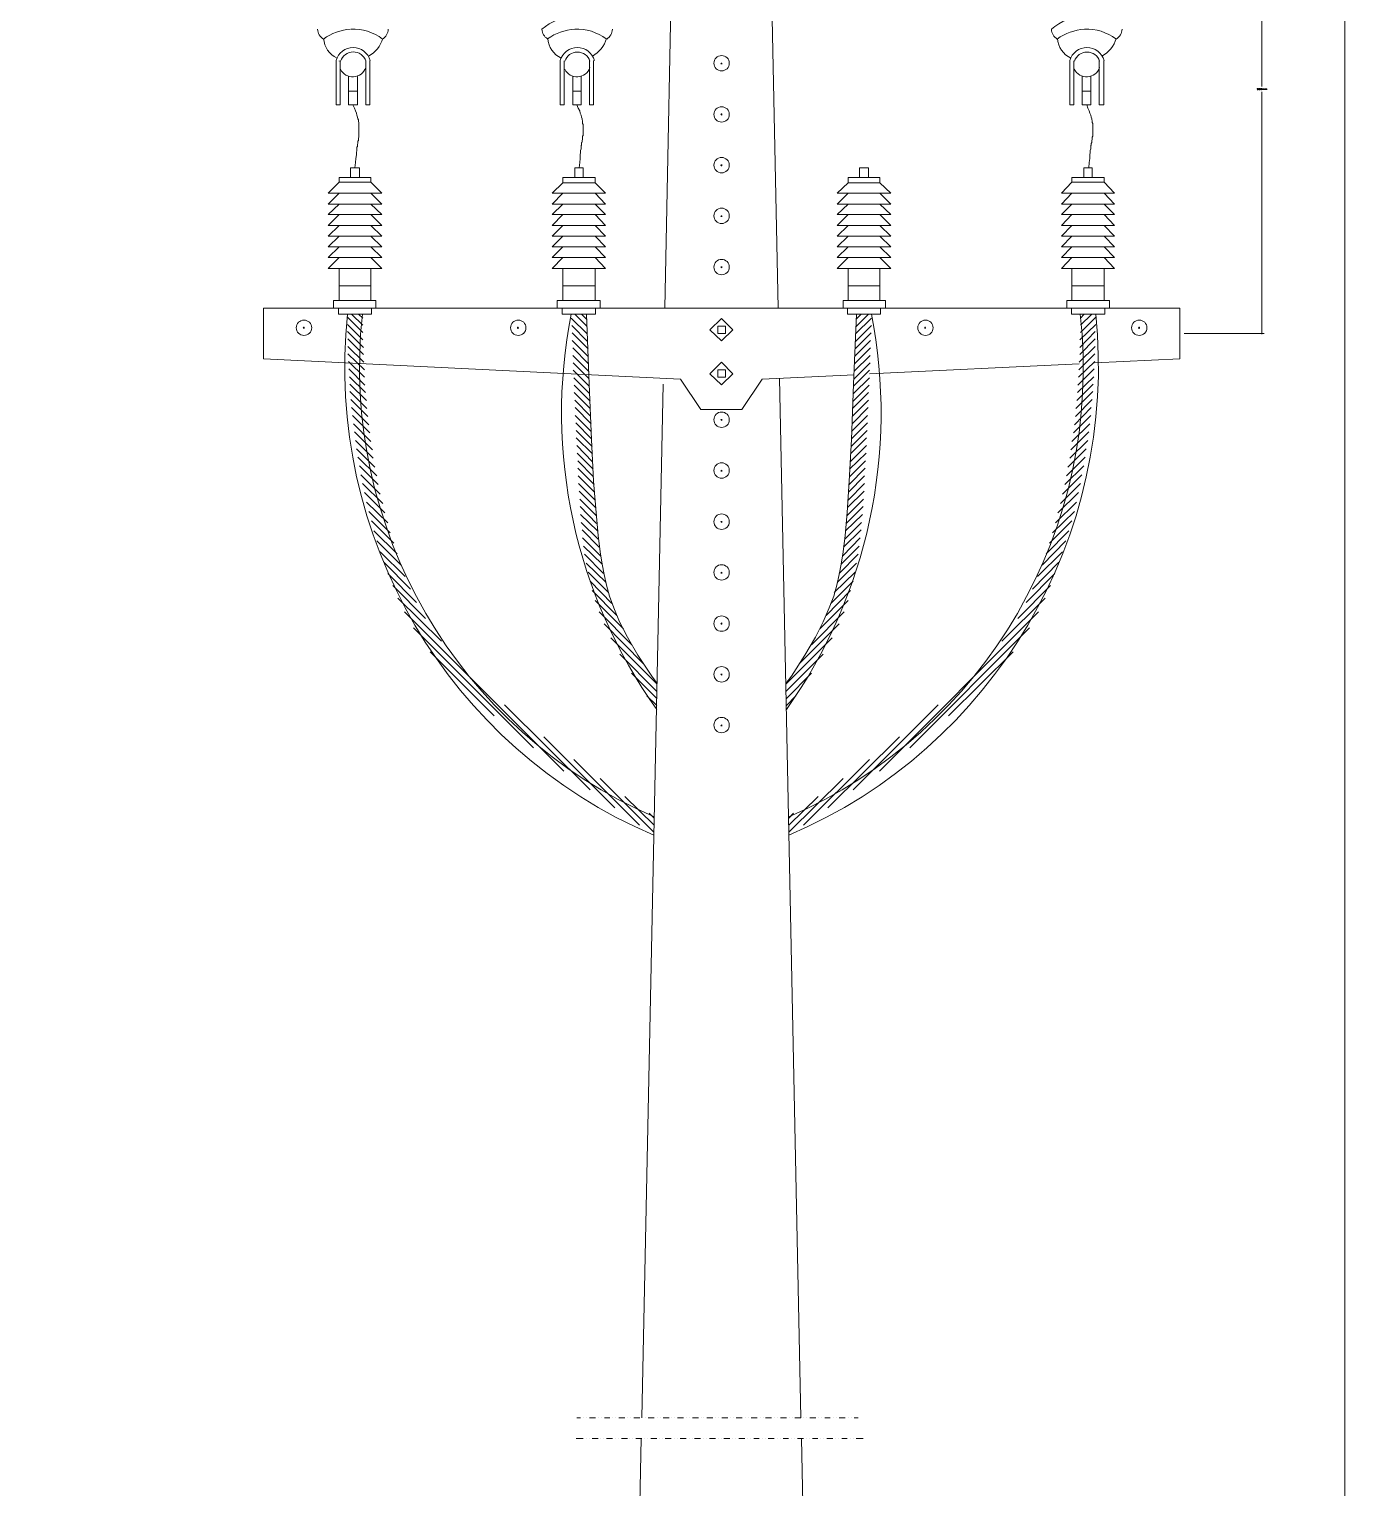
# Model space of a CAD drawing. Header units: inches. Extents: x 5 to 1823, y 18 to 726.
# Drawn here: x 1582.8 to 1638.8, y 96.1 to 158.2 of the extents above; entities that cross this region are included whole.
import ezdxf

# ---------------------------------------------------------------- set-up
doc = ezdxf.new("R2010")
doc.units = ezdxf.units.IN
doc.header["$MEASUREMENT"] = 0
for name, color, linetype in [('PDF_0', 7, 'Continuous'), ('PDF_01', 1, 'Continuous'), ('PDF_ENTRADA-ELETRICA', 1, 'Continuous'), ('PDF_FORMATOS', 7, 'Continuous')]:
    doc.layers.add(name, color=color, linetype=linetype)
for name, color, linetype, true_color in [('PDF_EL0032', 7, 'Continuous', 0x00dddd), ('PDF_Layer 1', 30, 'Continuous', 0xff7f00), ('PDF_MÁSCARA2', 7, 'Continuous', 0xffbf7f)]:
    doc.layers.add(name, color=color, linetype=linetype, true_color=true_color)

msp = doc.modelspace()

# ---------------------------------------------------------------- linework, layer by layer
at = {"layer": 'PDF_0', "color": 11, "lineweight": 5, "true_color": 0xff7f7f}
msp.add_lwpolyline([(1635.239, 145.301), (1635.239, 145.343)], dxfattribs=at)
at = {"layer": 'PDF_0', "color": 11, "true_color": 0xff7f7f, "transparency": 33554559}
for points in [[(1635.239, 145.301), (1635.239, 145.259), (1635.217, 145.28)], [(1635.281, 145.28), (1635.239, 145.301), (1635.239, 145.259)], [(1635.239, 145.259), (1635.217, 145.28), (1635.196, 145.259)], [(1635.196, 145.259), (1635.217, 145.238), (1635.239, 145.259)], [(1635.217, 145.238), (1635.239, 145.259), (1635.239, 145.216)], [(1635.239, 145.259), (1635.281, 145.259), (1635.281, 145.28)], [(1635.239, 145.216), (1635.281, 145.238), (1635.239, 145.259)], [(1635.281, 145.238), (1635.239, 145.259), (1635.281, 145.259)]]:
    msp.add_solid(points, dxfattribs=at)
at = {"layer": 'PDF_01', "lineweight": 5}
msp.add_lwpolyline([(1638.773, 27.952), (1638.773, 601.932)], close=True, dxfattribs=at)
at = {"layer": 'PDF_EL0032', "color": 11, "lineweight": 5, "true_color": 0xff7f7f}
for points in [[(1635.239, 165.981), (1635.239, 155.779)], [(1635.239, 145.343), (1635.239, 155.546)], [(1631.936, 145.259), (1635.344, 145.259)]]:
    msp.add_lwpolyline(points, dxfattribs=at)
at = {"layer": 'PDF_EL0032', "lineweight": 5}
for points in [[(1635.048, 155.63), (1635.069, 155.63), (1635.09, 155.63), (1635.09, 155.652), (1635.09, 155.673), (1635.09, 155.694), (1635.069, 155.694), (1635.048, 155.694), (1635.048, 155.673), (1635.048, 155.652), (1635.069, 155.652), (1635.09, 155.652), (1635.09, 155.673)], [(1635.26, 155.63), (1635.26, 155.673), (1635.281, 155.673), (1635.302, 155.673), (1635.302, 155.63)], [(1635.302, 155.673), (1635.323, 155.673), (1635.344, 155.673), (1635.344, 155.63)], [(1635.366, 155.63), (1635.366, 155.673), (1635.387, 155.673), (1635.408, 155.673), (1635.408, 155.63)], [(1635.408, 155.673), (1635.429, 155.673), (1635.45, 155.673), (1635.45, 155.63)]]:
    msp.add_lwpolyline(points, dxfattribs=at)
for points in [[(1635.133, 155.694), (1635.112, 155.694), (1635.112, 155.673), (1635.112, 155.652), (1635.133, 155.63), (1635.154, 155.63), (1635.154, 155.652), (1635.175, 155.652), (1635.175, 155.673), (1635.154, 155.694)], [(1635.217, 155.694), (1635.196, 155.694), (1635.196, 155.673), (1635.196, 155.652), (1635.196, 155.63), (1635.217, 155.63), (1635.239, 155.652), (1635.239, 155.673), (1635.239, 155.694)]]:
    msp.add_lwpolyline(points, close=True, dxfattribs=at)
at = {"layer": 'PDF_ENTRADA-ELETRICA', "lineweight": 5}
for points in [[(1610.177, 164.14), (1609.817, 146.338)], [(1614.283, 164.14), (1614.643, 146.338)], [(1606.621, 156.858), (1606.621, 154.995), (1606.79, 154.995), (1606.79, 156.879)], [(1628.317, 156.858), (1628.317, 154.995), (1628.507, 154.995), (1628.507, 156.879)], [(1596.355, 156.202), (1596.355, 154.995), (1596.736, 154.995), (1596.736, 156.202)], [(1605.901, 156.202), (1605.901, 154.995), (1606.261, 154.995), (1606.261, 156.202)], [(1627.597, 156.202), (1627.597, 154.995), (1627.957, 154.995), (1627.957, 156.202)], [(1596.355, 155.567), (1596.736, 155.567)], [(1605.901, 155.567), (1606.261, 155.567)], [(1627.597, 155.567), (1627.957, 155.567)], [(1596.546, 154.995), (1596.609, 154.847), (1596.651, 154.741), (1596.694, 154.636), (1596.715, 154.551), (1596.736, 154.466), (1596.757, 154.403), (1596.778, 154.36), (1596.778, 154.318), (1596.778, 154.276), (1596.8, 154.233), (1596.8, 154.191), (1596.8, 154.149), (1596.8, 154.106), (1596.8, 154.064), (1596.8, 154.043), (1596.8, 154.001), (1596.8, 153.958), (1596.8, 153.937), (1596.8, 153.895), (1596.8, 153.852), (1596.8, 153.831), (1596.8, 153.789), (1596.8, 153.768), (1596.8, 153.725), (1596.8, 153.683), (1596.8, 153.662), (1596.8, 153.62), (1596.778, 153.577), (1596.778, 153.535), (1596.778, 153.514), (1596.778, 153.471), (1596.757, 153.45), (1596.757, 153.408), (1596.757, 153.387), (1596.757, 153.344), (1596.736, 153.323), (1596.736, 153.281), (1596.736, 153.26), (1596.736, 153.217), (1596.715, 153.196), (1596.715, 153.154), (1596.715, 153.112), (1596.715, 153.048), (1596.694, 152.963), (1596.694, 152.858), (1596.673, 152.709), (1596.651, 152.54), (1596.63, 152.307)], [(1606.071, 154.995), (1606.134, 154.847), (1606.198, 154.741), (1606.219, 154.636), (1606.261, 154.551), (1606.282, 154.466), (1606.303, 154.403), (1606.303, 154.36), (1606.325, 154.318), (1606.325, 154.276), (1606.325, 154.233), (1606.325, 154.191), (1606.346, 154.149), (1606.346, 154.106), (1606.346, 154.064), (1606.346, 154.043), (1606.346, 154.001), (1606.346, 153.958), (1606.346, 153.937), (1606.346, 153.895), (1606.346, 153.852), (1606.346, 153.831), (1606.346, 153.789), (1606.346, 153.768), (1606.346, 153.725), (1606.346, 153.683), (1606.325, 153.662), (1606.325, 153.62), (1606.325, 153.577), (1606.325, 153.535), (1606.325, 153.514), (1606.303, 153.471), (1606.303, 153.45), (1606.303, 153.408), (1606.282, 153.387), (1606.282, 153.344), (1606.282, 153.323), (1606.282, 153.281), (1606.261, 153.26), (1606.261, 153.217), (1606.261, 153.196), (1606.261, 153.154), (1606.261, 153.112), (1606.24, 153.048), (1606.24, 152.963), (1606.219, 152.858), (1606.219, 152.709), (1606.198, 152.54), (1606.176, 152.307)], [(1627.788, 154.995), (1627.83, 154.847), (1627.894, 154.741), (1627.915, 154.636), (1627.957, 154.551), (1627.978, 154.466), (1627.999, 154.403), (1627.999, 154.36), (1628.021, 154.318), (1628.021, 154.276), (1628.021, 154.233), (1628.042, 154.191), (1628.042, 154.149), (1628.042, 154.106), (1628.042, 154.064), (1628.042, 154.043), (1628.042, 154.001), (1628.042, 153.958), (1628.042, 153.937), (1628.042, 153.895), (1628.042, 153.852), (1628.042, 153.831), (1628.042, 153.789), (1628.042, 153.768), (1628.042, 153.725), (1628.042, 153.683), (1628.042, 153.662), (1628.021, 153.62), (1628.021, 153.577), (1628.021, 153.535), (1628.021, 153.514), (1627.999, 153.471), (1627.999, 153.45), (1627.999, 153.408), (1627.999, 153.387), (1627.978, 153.344), (1627.978, 153.323), (1627.978, 153.281), (1627.957, 153.26), (1627.957, 153.217), (1627.957, 153.196), (1627.957, 153.154), (1627.957, 153.112), (1627.936, 153.048), (1627.936, 152.963), (1627.915, 152.858), (1627.915, 152.709), (1627.894, 152.54), (1627.872, 152.307)], [(1596.44, 151.905), (1596.44, 152.307), (1596.821, 152.307), (1596.821, 151.905)], [(1605.986, 151.905), (1605.986, 152.307), (1606.346, 152.307), (1606.346, 151.905)], [(1618.496, 151.905), (1618.496, 152.307), (1618.115, 152.307), (1618.115, 151.905)], [(1628.021, 151.905), (1628.021, 152.307), (1627.661, 152.307), (1627.661, 151.905)], [(1595.487, 151.228), (1597.773, 151.228), (1595.487, 151.228), (1595.953, 151.693), (1597.308, 151.693), (1597.308, 151.905), (1595.953, 151.905), (1595.953, 151.693)], [(1597.308, 151.693), (1597.773, 151.228)], [(1605.033, 151.228), (1605.478, 151.672), (1606.854, 151.672), (1606.854, 151.905), (1605.478, 151.905), (1605.478, 151.672)], [(1606.854, 151.672), (1607.298, 151.228)], [(1619.448, 151.228), (1617.162, 151.228), (1619.448, 151.228), (1618.982, 151.672), (1617.628, 151.672), (1617.628, 151.905), (1618.982, 151.905), (1618.982, 151.672)], [(1617.628, 151.672), (1617.162, 151.228)], [(1628.529, 151.693), (1628.529, 151.905), (1627.153, 151.905), (1627.153, 151.693), (1626.708, 151.228)], [(1628.973, 151.228), (1626.708, 151.228), (1628.973, 151.228), (1628.529, 151.693), (1627.153, 151.693)], [(1595.487, 150.762), (1597.773, 150.762), (1595.487, 150.762), (1595.953, 151.228), (1597.308, 151.228), (1597.773, 150.762)], [(1605.033, 150.762), (1605.478, 151.228), (1606.854, 151.228), (1607.298, 150.762)], [(1605.033, 151.228), (1607.298, 151.228), (1605.033, 151.228)], [(1619.448, 150.762), (1617.162, 150.762), (1619.448, 150.762), (1618.982, 151.228), (1617.628, 151.228), (1617.162, 150.762)], [(1628.973, 150.762), (1626.708, 150.762), (1628.973, 150.762), (1628.529, 151.228), (1627.153, 151.228), (1626.708, 150.762)], [(1595.487, 150.318), (1597.773, 150.318), (1595.487, 150.318), (1595.953, 150.762), (1597.308, 150.762), (1597.773, 150.318)], [(1605.033, 150.318), (1605.478, 150.762), (1606.854, 150.762), (1607.298, 150.318)], [(1605.033, 150.762), (1607.298, 150.762), (1605.033, 150.762)], [(1605.033, 150.318), (1607.298, 150.318), (1605.033, 150.318)], [(1619.448, 150.318), (1617.162, 150.318), (1619.448, 150.318), (1618.982, 150.762), (1617.628, 150.762), (1617.162, 150.318)], [(1628.973, 150.318), (1626.708, 150.318), (1628.973, 150.318), (1628.529, 150.762), (1627.153, 150.762), (1626.708, 150.318)], [(1597.773, 149.852), (1595.487, 149.852)], [(1607.298, 149.852), (1605.033, 149.852)], [(1617.162, 149.852), (1619.448, 149.852)], [(1626.708, 149.852), (1628.973, 149.852)], [(1595.953, 146.656), (1595.953, 148.032)], [(1597.308, 148.032), (1597.308, 146.656)], [(1605.478, 146.656), (1605.478, 148.032)], [(1606.854, 148.032), (1606.854, 146.656)], [(1617.628, 148.032), (1617.628, 146.656)], [(1618.982, 146.656), (1618.982, 148.032)], [(1627.153, 148.032), (1627.153, 146.656)], [(1628.529, 146.656), (1628.529, 148.032)], [(1597.308, 147.291), (1595.953, 147.291)], [(1606.854, 147.291), (1605.478, 147.291)], [(1617.628, 147.291), (1618.982, 147.291)], [(1627.153, 147.291), (1628.529, 147.291)], [(1617.882, 143.502), (1613.966, 143.311), (1613.098, 142.02), (1611.362, 142.02), (1610.495, 143.311), (1592.736, 144.179), (1592.736, 146.338), (1631.746, 146.338), (1631.746, 144.179), (1628.126, 144.01)], [(1597.329, 146.338), (1597.329, 146.084), (1595.932, 146.084), (1595.932, 146.338)], [(1596.969, 145.301), (1596.313, 145.957)], [(1596.969, 145.619), (1596.482, 146.084)], [(1596.969, 145.915), (1596.778, 146.084)], [(1606.875, 146.338), (1606.875, 146.084), (1605.457, 146.084), (1605.457, 146.338)], [(1606.515, 145.555), (1605.986, 146.084)], [(1606.494, 145.873), (1606.282, 146.084)], [(1606.494, 146.084), (1606.6, 143.1), (1606.706, 140.75), (1606.79, 138.972), (1606.896, 137.639), (1606.981, 136.665), (1607.066, 135.967), (1607.15, 135.437), (1607.235, 134.993), (1607.341, 134.548), (1607.468, 134.083), (1607.658, 133.575), (1607.891, 132.982), (1608.23, 132.326), (1608.674, 131.564), (1609.267, 130.675), (1609.5, 130.357)], [(1617.988, 146.084), (1617.861, 143.1), (1617.776, 140.75), (1617.67, 138.972), (1617.585, 137.639), (1617.501, 136.665), (1617.416, 135.967), (1617.331, 135.437), (1617.247, 134.993), (1617.141, 134.548), (1617.014, 134.083), (1616.823, 133.575), (1616.569, 132.982), (1616.231, 132.326), (1615.786, 131.564), (1615.215, 130.675), (1614.982, 130.357)], [(1617.607, 146.338), (1617.607, 146.084), (1619.004, 146.084), (1619.004, 146.338)], [(1617.966, 145.555), (1618.496, 146.084)], [(1617.966, 145.873), (1618.178, 146.084)], [(1627.132, 146.338), (1627.132, 146.084), (1628.55, 146.084), (1628.55, 146.338)], [(1627.513, 145.619), (1627.999, 146.084)], [(1627.513, 145.915), (1627.682, 146.084)], [(1627.513, 145.301), (1628.169, 145.957)], [(1596.969, 144.984), (1596.313, 145.64)], [(1596.99, 144.666), (1596.313, 145.343)], [(1606.515, 145.238), (1605.838, 145.915)], [(1606.536, 144.92), (1605.859, 145.597)], [(1617.945, 145.238), (1618.623, 145.915)], [(1617.945, 144.92), (1618.623, 145.597)], [(1627.491, 144.984), (1628.169, 145.64)], [(1627.491, 144.666), (1628.148, 145.343)], [(1596.99, 144.37), (1596.334, 145.026)], [(1597.011, 144.031), (1596.334, 144.708)], [(1606.558, 144.603), (1605.88, 145.28)], [(1606.558, 144.285), (1605.88, 144.962)], [(1617.903, 144.285), (1618.58, 144.962)], [(1617.924, 144.603), (1618.601, 145.28)], [(1627.47, 144.031), (1628.148, 144.708)], [(1627.491, 144.37), (1628.148, 145.026)], [(1597.032, 143.714), (1596.334, 144.391)], [(1597.032, 143.396), (1596.355, 144.073)], [(1606.579, 143.968), (1605.901, 144.645)], [(1606.579, 143.65), (1605.901, 144.327)], [(1617.882, 143.65), (1618.559, 144.327)], [(1617.903, 143.968), (1618.58, 144.645)], [(1627.428, 143.396), (1628.126, 144.073)], [(1627.449, 143.714), (1628.126, 144.391)], [(1597.054, 143.057), (1596.376, 143.756)], [(1606.6, 143.333), (1605.922, 144.01)], [(1606.6, 143.015), (1605.922, 143.692)], [(1617.861, 143.015), (1618.538, 143.692)], [(1617.882, 143.333), (1618.559, 144.01)], [(1618.538, 143.544), (1627.47, 143.968)], [(1627.407, 143.057), (1628.105, 143.756)], [(1597.075, 142.74), (1596.397, 143.417)], [(1597.117, 142.401), (1596.419, 143.1)], [(1606.621, 142.698), (1605.944, 143.375)], [(1606.642, 142.38), (1605.965, 143.057)], [(1609.754, 143.1), (1608.844, 99.094)], [(1614.707, 143.354), (1615.617, 99.094)], [(1617.839, 142.38), (1618.517, 143.057)], [(1617.861, 142.698), (1618.538, 143.375)], [(1627.364, 142.401), (1628.063, 143.1)], [(1627.386, 142.74), (1628.084, 143.417)], [(1597.138, 142.063), (1596.419, 142.782)], [(1597.181, 141.724), (1596.461, 142.444)], [(1606.642, 142.063), (1605.965, 142.74)], [(1606.663, 141.745), (1605.986, 142.422)], [(1617.818, 142.063), (1618.496, 142.74)], [(1617.818, 141.745), (1618.496, 142.422)], [(1627.301, 141.724), (1628.021, 142.444)], [(1627.322, 142.063), (1628.042, 142.782)], [(1597.223, 141.364), (1596.482, 142.105)], [(1597.265, 141.025), (1596.524, 141.766)], [(1606.685, 141.406), (1606.007, 142.105)], [(1606.685, 141.089), (1606.007, 141.766)], [(1617.776, 141.089), (1618.453, 141.766)], [(1617.797, 141.406), (1618.474, 142.105)], [(1627.216, 141.025), (1627.957, 141.766)], [(1627.259, 141.364), (1627.978, 142.105)], [(1597.308, 140.666), (1596.567, 141.406)], [(1597.371, 140.306), (1596.609, 141.068)], [(1606.706, 140.771), (1606.028, 141.449)], [(1606.727, 140.454), (1606.049, 141.131)], [(1617.755, 140.454), (1618.432, 141.131)], [(1617.776, 140.771), (1618.453, 141.449)], [(1627.11, 140.306), (1627.872, 141.068)], [(1627.153, 140.666), (1627.915, 141.406)], [(1597.413, 139.946), (1596.651, 140.708)], [(1597.477, 139.565), (1596.694, 140.348)], [(1606.748, 140.136), (1606.049, 140.814)], [(1606.748, 139.798), (1606.071, 140.496)], [(1617.712, 139.798), (1618.411, 140.496)], [(1617.734, 140.136), (1618.411, 140.814)], [(1626.983, 139.565), (1627.767, 140.348)], [(1627.068, 139.946), (1627.83, 140.708)], [(1597.562, 139.205), (1596.757, 139.988)], [(1606.769, 139.48), (1606.092, 140.158)], [(1606.79, 139.163), (1606.113, 139.84)], [(1617.691, 139.48), (1618.39, 140.158)], [(1617.691, 139.163), (1618.369, 139.84)], [(1626.92, 139.205), (1627.724, 139.988)], [(1597.625, 138.824), (1596.821, 139.628)], [(1597.71, 138.422), (1596.884, 139.247)], [(1606.812, 138.824), (1606.113, 139.523)], [(1606.833, 138.507), (1606.134, 139.205)], [(1617.649, 138.507), (1618.326, 139.205)], [(1617.67, 138.824), (1618.347, 139.523)], [(1626.751, 138.422), (1627.576, 139.247)], [(1626.856, 138.824), (1627.661, 139.628)], [(1597.816, 138.02), (1596.948, 138.866)], [(1597.9, 137.618), (1597.032, 138.485)], [(1606.854, 138.168), (1606.155, 138.866)], [(1606.875, 137.85), (1606.176, 138.549)], [(1617.607, 137.85), (1618.305, 138.549)], [(1617.628, 138.168), (1618.326, 138.866)], [(1626.56, 137.618), (1627.428, 138.485)], [(1626.666, 138.02), (1627.513, 138.866)], [(1598.027, 137.194), (1597.117, 138.083)], [(1606.896, 137.512), (1606.198, 138.21)], [(1606.917, 137.173), (1606.219, 137.893)], [(1617.543, 137.173), (1618.263, 137.893)], [(1617.585, 137.512), (1618.284, 138.21)], [(1626.454, 137.194), (1627.343, 138.083)], [(1598.133, 136.771), (1597.223, 137.681)], [(1598.281, 136.326), (1597.329, 137.279)], [(1606.96, 136.856), (1606.24, 137.554)], [(1617.522, 136.856), (1618.242, 137.554)], [(1626.2, 136.326), (1627.153, 137.279)], [(1626.327, 136.771), (1627.259, 137.681)], [(1598.429, 135.882), (1597.435, 136.856)], [(1606.981, 136.496), (1606.261, 137.215)], [(1607.023, 136.157), (1606.303, 136.898)], [(1617.437, 136.157), (1618.178, 136.898)], [(1617.48, 136.496), (1618.199, 137.215)], [(1626.052, 135.882), (1627.026, 136.856)], [(1598.599, 135.395), (1597.562, 136.432)], [(1607.087, 135.797), (1606.325, 136.559)], [(1607.15, 135.437), (1606.367, 136.199)], [(1617.331, 135.437), (1618.093, 136.199)], [(1617.395, 135.797), (1618.136, 136.559)], [(1625.883, 135.395), (1626.899, 136.432)], [(1598.768, 134.908), (1597.71, 135.967)], [(1599.001, 134.379), (1597.858, 135.522)], [(1607.214, 135.035), (1606.409, 135.861)], [(1607.32, 134.654), (1606.473, 135.48)], [(1617.162, 134.654), (1617.988, 135.48)], [(1617.247, 135.035), (1618.051, 135.861)], [(1625.481, 134.379), (1626.602, 135.522)], [(1625.692, 134.908), (1626.751, 135.967)], [(1599.255, 133.807), (1598.027, 135.035)], [(1607.425, 134.231), (1606.558, 135.099)], [(1617.035, 134.231), (1617.924, 135.099)], [(1625.205, 133.807), (1626.433, 135.035)], [(1599.636, 133.13), (1598.239, 134.527)], [(1607.574, 133.765), (1606.642, 134.718)], [(1607.785, 133.257), (1606.727, 134.315)], [(1616.696, 133.257), (1617.734, 134.315)], [(1616.887, 133.765), (1617.839, 134.718)], [(1624.846, 133.13), (1626.243, 134.527)], [(1600.313, 132.156), (1598.451, 133.998)], [(1608.06, 132.686), (1606.854, 133.892)], [(1616.421, 132.686), (1617.628, 133.892)], [(1624.168, 132.156), (1626.01, 133.998)], [(1605.52, 126.632), (1598.747, 133.405)], [(1608.42, 132.008), (1607.023, 133.405)], [(1608.907, 131.204), (1607.235, 132.897)], [(1615.553, 131.204), (1617.247, 132.897)], [(1616.061, 132.008), (1617.458, 133.405)], [(1618.961, 126.632), (1625.735, 133.405)], [(1604.229, 127.627), (1599.128, 132.728)], [(1609.5, 130.336), (1607.531, 132.305)], [(1614.982, 130.336), (1616.95, 132.305)], [(1620.252, 127.627), (1625.354, 132.728)], [(1602.557, 128.981), (1599.826, 131.712)], [(1621.903, 128.981), (1624.655, 131.712)], [(1609.479, 130.019), (1607.912, 131.606)], [(1614.982, 130.019), (1616.569, 131.606)], [(1609.479, 129.722), (1608.399, 130.802)], [(1615.003, 129.722), (1616.061, 130.802)], [(1609.479, 129.426), (1609.055, 129.828)], [(1615.003, 129.426), (1615.405, 129.828)], [(1606.642, 125.828), (1603.001, 129.447)], [(1617.839, 125.828), (1621.459, 129.447)], [(1607.701, 125.066), (1604.674, 128.092)], [(1616.76, 125.066), (1619.808, 128.092)], [(1608.738, 124.325), (1605.944, 127.119)], [(1615.723, 124.325), (1618.538, 127.119)], [(1609.352, 124.028), (1607.066, 126.314)], [(1615.109, 124.028), (1617.416, 126.314)], [(1609.373, 124.325), (1608.124, 125.552)], [(1615.109, 124.325), (1616.358, 125.552)], [(1609.373, 124.621), (1609.161, 124.833)], [(1615.109, 124.621), (1615.299, 124.833)], [(1608.822, 98.226), (1607.891, 53.141)], [(1615.638, 98.226), (1616.569, 53.141)]]:
    msp.add_lwpolyline(points, dxfattribs=at)
for points in [[(1607.331, 157.796, 0.179411), (1605.988, 158.21, 0.140283), (1604.834, 157.803, -0.257312), (1604.589, 158.207, -0.164786), (1605.989, 158.78)], [(1627.685, 158.78, 0.164786), (1626.28, 158.213, 0.257312), (1626.531, 157.794, -0.140283), (1627.69, 158.209, -0.179411), (1629.027, 157.796)], [(1595.043, 158.207, 0.257312), (1595.289, 157.794, -0.140283), (1596.448, 158.209)], [(1596.463, 158.21, -0.179411), (1597.803, 157.794, 0.257312), (1598.048, 158.207)], [(1595.995, 156.858), (1595.995, 154.995), (1595.826, 154.995), (1595.826, 156.879, -0.759523), (1597.28, 156.88)], [(1596.022, 156.85, -0.729435), (1597.096, 156.858), (1597.096, 154.995), (1597.265, 154.995), (1597.265, 156.879)], [(1605.541, 156.858), (1605.541, 154.995), (1605.372, 154.995), (1605.372, 156.879, -0.759523), (1606.826, 156.88)], [(1627.237, 156.858), (1627.237, 154.995), (1627.068, 154.995), (1627.068, 156.879, -0.759523), (1628.522, 156.88)]]:
    msp.add_lwpolyline(points, format="xyb", dxfattribs=at)
for points in [[(1595.487, 149.852), (1597.773, 149.852), (1597.308, 150.318), (1595.953, 150.318)], [(1605.033, 149.852), (1605.478, 150.318), (1606.854, 150.318), (1607.298, 149.852)], [(1619.448, 149.852), (1617.162, 149.852), (1617.628, 150.318), (1618.982, 150.318)], [(1628.973, 149.852), (1628.529, 150.318), (1627.153, 150.318), (1626.708, 149.852)], [(1597.773, 149.407), (1597.308, 149.852), (1595.953, 149.852), (1595.487, 149.407)], [(1605.033, 149.407), (1605.478, 149.852), (1606.854, 149.852), (1607.298, 149.407)], [(1617.162, 149.407), (1617.628, 149.852), (1618.982, 149.852), (1619.448, 149.407)], [(1627.153, 149.852), (1626.708, 149.407), (1628.973, 149.407), (1628.529, 149.852)], [(1597.773, 148.942), (1597.308, 149.407), (1595.953, 149.407), (1595.487, 148.942)], [(1605.033, 148.942), (1605.478, 149.407), (1606.854, 149.407), (1607.298, 148.942)], [(1617.162, 148.942), (1617.628, 149.407), (1618.982, 149.407), (1619.448, 148.942)], [(1627.153, 149.407), (1626.708, 148.942), (1628.973, 148.942), (1628.529, 149.407)], [(1597.773, 148.497), (1597.308, 148.942), (1595.953, 148.942), (1595.487, 148.497)], [(1595.487, 148.032), (1597.773, 148.032), (1597.308, 148.497), (1595.953, 148.497)], [(1605.033, 148.497), (1605.478, 148.942), (1606.854, 148.942), (1607.298, 148.497)], [(1605.033, 148.032), (1605.478, 148.497), (1606.854, 148.497), (1607.298, 148.032)], [(1617.162, 148.497), (1617.628, 148.942), (1618.982, 148.942), (1619.448, 148.497)], [(1617.162, 148.032), (1617.628, 148.497), (1618.982, 148.497), (1619.448, 148.032)], [(1627.153, 148.942), (1626.708, 148.497), (1628.973, 148.497), (1628.529, 148.942)], [(1628.973, 148.032), (1628.529, 148.497), (1627.153, 148.497), (1626.708, 148.032)], [(1595.72, 146.656), (1595.72, 146.338), (1597.519, 146.338), (1597.519, 146.656)], [(1607.066, 146.656), (1605.245, 146.656), (1605.245, 146.338), (1607.066, 146.338)], [(1619.215, 146.656), (1619.215, 146.338), (1617.416, 146.338), (1617.416, 146.656)], [(1626.941, 146.656), (1628.761, 146.656), (1628.761, 146.338), (1626.941, 146.338)], [(1612.23, 145.894), (1611.743, 145.407), (1612.23, 144.941), (1612.717, 145.407)], [(1612.082, 145.576), (1612.082, 145.259), (1612.4, 145.259), (1612.4, 145.576)], [(1612.23, 144.031), (1611.743, 143.544), (1612.23, 143.079), (1612.717, 143.544)], [(1612.082, 143.714), (1612.082, 143.396), (1612.4, 143.396), (1612.4, 143.714)]]:
    msp.add_lwpolyline(points, close=True, dxfattribs=at)
for centre in [(1612.241, 156.763), (1612.241, 154.583), (1612.241, 152.424), (1612.241, 150.265), (1612.241, 148.085), (1594.461, 145.502), (1603.584, 145.502), (1620.919, 145.502), (1630.021, 145.502), (1612.241, 141.586), (1612.241, 139.427), (1612.241, 137.247), (1612.241, 135.088), (1612.241, 132.908), (1612.241, 130.749), (1612.241, 128.59)]:
    msp.add_circle(centre, 0.328, dxfattribs=at)
for centre, radius, start, end in [((1596.26, 157.864), 0.963, 182.91908, 246.0374), ((1596.641, 158.139), 1.217, 298.0054, 344.73859), ((1605.806, 157.864), 0.963, 182.91908, 246.0374), ((1606.166, 158.139), 1.217, 298.0054, 344.73859), ((1607.097, 158.223), 0.497, 300.38381, 358.10324), ((1627.502, 157.864), 0.963, 182.91908, 246.0374), ((1627.862, 158.139), 1.217, 298.0054, 344.73859), ((1628.793, 158.223), 0.497, 300.38381, 358.10324), ((1606.102, 156.678), 0.561, 17.78336, 162.21664), ((1627.798, 156.678), 0.561, 17.78336, 162.21664), ((1596.515, 156.691), 0.581, 162.84627, 164.54474), ((1596.535, 156.763), 0.582, 206.48684, 341.61575), ((1606.081, 156.763), 0.582, 206.48684, 341.61575), ((1627.777, 156.763), 0.582, 206.48684, 341.61575), ((1617.864, 143.828), 21.669, 174.02383, 246.86902), ((1617.697, 143.825), 20.872, 173.78478, 246.49525), ((1627.123, 141.882), 21.696, 168.83111, 215.58472), ((1597.187, 141.892), 21.842, 324.65593, 11.06598), ((1606.815, 143.786), 20.824, 293.46925, 6.33552), ((1606.566, 143.867), 21.717, 293.16597, 5.85994)]:
    msp.add_arc(centre, radius, start, end, dxfattribs=at)
at = {"layer": 'PDF_ENTRADA-ELETRICA', "transparency": 33554559}
for points in [[(1612.209, 156.773), (1612.188, 156.752), (1612.23, 156.752)], [(1612.188, 156.752), (1612.23, 156.752), (1612.209, 156.71)], [(1612.23, 156.752), (1612.23, 156.795), (1612.209, 156.773)], [(1612.23, 156.752), (1612.209, 156.71), (1612.23, 156.71)], [(1612.273, 156.773), (1612.23, 156.752), (1612.23, 156.795)], [(1612.273, 156.752), (1612.273, 156.773), (1612.23, 156.752)], [(1612.23, 156.71), (1612.273, 156.71), (1612.23, 156.752)], [(1612.273, 156.71), (1612.23, 156.752), (1612.273, 156.752)], [(1612.209, 154.614), (1612.188, 154.572), (1612.23, 154.572)], [(1612.23, 154.572), (1612.23, 154.636), (1612.209, 154.614)], [(1612.273, 154.614), (1612.23, 154.572), (1612.23, 154.636)], [(1612.273, 154.572), (1612.273, 154.614), (1612.23, 154.572)], [(1612.188, 154.572), (1612.23, 154.572), (1612.209, 154.551)], [(1612.23, 154.572), (1612.209, 154.551), (1612.23, 154.53)], [(1612.23, 154.53), (1612.273, 154.551), (1612.23, 154.572)], [(1612.273, 154.551), (1612.23, 154.572), (1612.273, 154.572)], [(1612.209, 152.455), (1612.188, 152.413), (1612.23, 152.413)], [(1612.188, 152.413), (1612.23, 152.413), (1612.209, 152.392)], [(1612.23, 152.413), (1612.23, 152.455), (1612.209, 152.455)], [(1612.23, 152.413), (1612.209, 152.392), (1612.23, 152.371)], [(1612.273, 152.413), (1612.273, 152.455), (1612.23, 152.413)], [(1612.273, 152.455), (1612.23, 152.413), (1612.23, 152.455)], [(1612.23, 152.371), (1612.273, 152.392), (1612.23, 152.413)], [(1612.273, 152.392), (1612.23, 152.413), (1612.273, 152.413)], [(1612.209, 150.275), (1612.188, 150.254), (1612.23, 150.254)], [(1612.23, 150.254), (1612.23, 150.296), (1612.209, 150.275)], [(1612.273, 150.275), (1612.23, 150.254), (1612.23, 150.296)], [(1612.273, 150.254), (1612.273, 150.275), (1612.23, 150.254)], [(1612.188, 150.254), (1612.23, 150.254), (1612.209, 150.212)], [(1612.23, 150.254), (1612.209, 150.212), (1612.23, 150.212)], [(1612.23, 150.212), (1612.273, 150.212), (1612.23, 150.254)], [(1612.273, 150.212), (1612.23, 150.254), (1612.273, 150.254)], [(1612.209, 148.116), (1612.188, 148.074), (1612.23, 148.074)], [(1612.188, 148.074), (1612.23, 148.074), (1612.209, 148.053)], [(1612.23, 148.074), (1612.23, 148.116), (1612.209, 148.116)], [(1612.23, 148.074), (1612.209, 148.053), (1612.23, 148.032)], [(1612.273, 148.074), (1612.273, 148.116), (1612.23, 148.074)], [(1612.273, 148.116), (1612.23, 148.074), (1612.23, 148.116)], [(1612.23, 148.032), (1612.273, 148.053), (1612.23, 148.074)], [(1612.273, 148.053), (1612.23, 148.074), (1612.273, 148.074)], [(1594.429, 145.534), (1594.408, 145.492), (1594.45, 145.492)], [(1594.408, 145.492), (1594.45, 145.492), (1594.429, 145.47)], [(1594.45, 145.492), (1594.45, 145.555), (1594.429, 145.534)], [(1594.45, 145.492), (1594.429, 145.47), (1594.45, 145.449)], [(1594.492, 145.534), (1594.45, 145.492), (1594.45, 145.555)], [(1594.492, 145.492), (1594.492, 145.534), (1594.45, 145.492)], [(1594.45, 145.449), (1594.492, 145.47), (1594.45, 145.492)], [(1594.492, 145.47), (1594.45, 145.492), (1594.492, 145.492)], [(1603.573, 145.492), (1603.573, 145.555), (1603.531, 145.534)], [(1603.531, 145.534), (1603.531, 145.492), (1603.573, 145.492)], [(1603.531, 145.492), (1603.573, 145.492), (1603.531, 145.47)], [(1603.573, 145.492), (1603.531, 145.47), (1603.573, 145.449)], [(1603.594, 145.534), (1603.573, 145.492), (1603.573, 145.555)], [(1603.615, 145.492), (1603.594, 145.534), (1603.573, 145.492)], [(1603.573, 145.449), (1603.594, 145.47), (1603.573, 145.492)], [(1603.594, 145.47), (1603.573, 145.492), (1603.615, 145.492)], [(1620.909, 145.492), (1620.909, 145.555), (1620.866, 145.534)], [(1620.866, 145.534), (1620.866, 145.492), (1620.909, 145.492)], [(1620.866, 145.492), (1620.909, 145.492), (1620.866, 145.47)], [(1620.909, 145.492), (1620.866, 145.47), (1620.909, 145.449)], [(1620.93, 145.534), (1620.909, 145.492), (1620.909, 145.555)], [(1620.951, 145.492), (1620.93, 145.534), (1620.909, 145.492)], [(1620.909, 145.449), (1620.93, 145.47), (1620.909, 145.492)], [(1620.93, 145.47), (1620.909, 145.492), (1620.951, 145.492)], [(1629.989, 145.534), (1629.968, 145.492), (1630.01, 145.492)], [(1629.968, 145.492), (1630.01, 145.492), (1629.989, 145.47)], [(1630.01, 145.492), (1630.01, 145.555), (1629.989, 145.534)], [(1630.01, 145.492), (1629.989, 145.47), (1630.01, 145.449)], [(1630.053, 145.534), (1630.01, 145.492), (1630.01, 145.555)], [(1630.053, 145.492), (1630.053, 145.534), (1630.01, 145.492)], [(1630.01, 145.449), (1630.053, 145.47), (1630.01, 145.492)], [(1630.053, 145.47), (1630.01, 145.492), (1630.053, 145.492)], [(1612.209, 141.618), (1612.188, 141.576), (1612.23, 141.576)], [(1612.188, 141.576), (1612.23, 141.576), (1612.209, 141.555)], [(1612.23, 141.576), (1612.23, 141.618), (1612.209, 141.618)], [(1612.23, 141.576), (1612.209, 141.555), (1612.23, 141.533)], [(1612.273, 141.576), (1612.273, 141.618), (1612.23, 141.576)], [(1612.273, 141.618), (1612.23, 141.576), (1612.23, 141.618)], [(1612.23, 141.533), (1612.273, 141.555), (1612.23, 141.576)], [(1612.273, 141.555), (1612.23, 141.576), (1612.273, 141.576)], [(1612.209, 139.438), (1612.188, 139.417), (1612.23, 139.417)], [(1612.188, 139.417), (1612.23, 139.417), (1612.209, 139.374)], [(1612.23, 139.417), (1612.23, 139.459), (1612.209, 139.438)], [(1612.23, 139.417), (1612.209, 139.374), (1612.23, 139.374)], [(1612.273, 139.438), (1612.23, 139.417), (1612.23, 139.459)], [(1612.273, 139.417), (1612.273, 139.438), (1612.23, 139.417)], [(1612.23, 139.374), (1612.273, 139.374), (1612.23, 139.417)], [(1612.273, 139.374), (1612.23, 139.417), (1612.273, 139.417)], [(1612.209, 137.279), (1612.188, 137.237), (1612.23, 137.237)], [(1612.188, 137.237), (1612.23, 137.237), (1612.209, 137.215)], [(1612.23, 137.237), (1612.23, 137.279), (1612.209, 137.279)], [(1612.23, 137.237), (1612.209, 137.215), (1612.23, 137.194)], [(1612.273, 137.237), (1612.273, 137.279), (1612.23, 137.237)], [(1612.273, 137.279), (1612.23, 137.237), (1612.23, 137.279)], [(1612.23, 137.194), (1612.273, 137.215), (1612.23, 137.237)], [(1612.273, 137.215), (1612.23, 137.237), (1612.273, 137.237)], [(1612.209, 135.099), (1612.188, 135.078), (1612.23, 135.078)], [(1612.188, 135.078), (1612.23, 135.078), (1612.209, 135.035)], [(1612.23, 135.078), (1612.23, 135.12), (1612.209, 135.099)], [(1612.23, 135.078), (1612.209, 135.035), (1612.23, 135.035)], [(1612.273, 135.099), (1612.23, 135.078), (1612.23, 135.12)], [(1612.273, 135.078), (1612.273, 135.099), (1612.23, 135.078)], [(1612.23, 135.035), (1612.273, 135.035), (1612.23, 135.078)], [(1612.273, 135.035), (1612.23, 135.078), (1612.273, 135.078)], [(1612.209, 132.94), (1612.188, 132.897), (1612.23, 132.897)], [(1612.188, 132.897), (1612.23, 132.897), (1612.209, 132.876)], [(1612.23, 132.897), (1612.23, 132.961), (1612.209, 132.94)], [(1612.23, 132.897), (1612.209, 132.876), (1612.23, 132.855)], [(1612.273, 132.94), (1612.23, 132.897), (1612.23, 132.961)], [(1612.273, 132.897), (1612.273, 132.94), (1612.23, 132.897)], [(1612.23, 132.855), (1612.273, 132.876), (1612.23, 132.897)], [(1612.273, 132.876), (1612.23, 132.897), (1612.273, 132.897)], [(1612.209, 130.781), (1612.188, 130.738), (1612.23, 130.738)], [(1612.188, 130.738), (1612.23, 130.738), (1612.209, 130.717)], [(1612.23, 130.738), (1612.23, 130.781), (1612.209, 130.781)], [(1612.23, 130.738), (1612.209, 130.717), (1612.23, 130.696)], [(1612.273, 130.738), (1612.273, 130.781), (1612.23, 130.738)], [(1612.273, 130.781), (1612.23, 130.738), (1612.23, 130.781)], [(1612.23, 130.696), (1612.273, 130.717), (1612.23, 130.738)], [(1612.273, 130.717), (1612.23, 130.738), (1612.273, 130.738)], [(1612.209, 128.6), (1612.188, 128.579), (1612.23, 128.579)], [(1612.188, 128.579), (1612.23, 128.579), (1612.209, 128.537)], [(1612.23, 128.579), (1612.23, 128.622), (1612.209, 128.6)], [(1612.23, 128.579), (1612.209, 128.537), (1612.23, 128.537)], [(1612.273, 128.6), (1612.23, 128.579), (1612.23, 128.622)], [(1612.273, 128.579), (1612.273, 128.6), (1612.23, 128.579)], [(1612.23, 128.537), (1612.273, 128.537), (1612.23, 128.579)], [(1612.273, 128.537), (1612.23, 128.579), (1612.273, 128.579)]]:
    msp.add_solid(points, dxfattribs=at)
at = {"layer": 'PDF_FORMATOS', "lineweight": 5}
msp.add_lwpolyline([(1517.339, 190.619), (1517.339, 140.539), (1498.31, 140.539), (1498.31, 27.952), (1638.773, 27.952), (1638.773, 190.619)], close=True, dxfattribs=at)
at = {"layer": 'PDF_Layer 1', "lineweight": 5}
msp.add_lwpolyline([(1638.773, 27.952), (1638.773, 17.962), (1638.773, 27.952), (1638.773, 601.932)], dxfattribs=at)
at = {"layer": 'PDF_MÁSCARA2', "lineweight": 5}
for points in [[(1606.24, 99.094), (1606.071, 99.094)], [(1606.367, 99.094), (1606.367, 99.094)], [(1606.494, 99.094), (1606.494, 99.094)], [(1606.875, 99.094), (1606.621, 99.094)], [(1607.002, 99.094), (1607.002, 99.094)], [(1607.129, 99.094), (1607.129, 99.094)], [(1607.489, 99.094), (1607.256, 99.094)], [(1607.616, 99.094), (1607.616, 99.094)], [(1607.743, 99.094), (1607.743, 99.094)], [(1608.124, 99.094), (1607.87, 99.094)], [(1608.251, 99.094), (1608.251, 99.094)], [(1608.378, 99.094), (1608.378, 99.094)], [(1608.759, 99.094), (1608.505, 99.094)], [(1608.865, 99.094), (1608.865, 99.094)], [(1608.992, 99.094), (1608.992, 99.094)], [(1609.373, 99.094), (1609.119, 99.094)], [(1609.5, 99.094), (1609.5, 99.094)], [(1609.627, 99.094), (1609.627, 99.094)], [(1610.008, 99.094), (1609.754, 99.094)], [(1610.114, 99.094), (1610.114, 99.094)], [(1610.241, 99.094), (1610.241, 99.094)], [(1610.622, 99.094), (1610.368, 99.094)], [(1610.749, 99.094), (1610.749, 99.094)], [(1610.876, 99.094), (1610.876, 99.094)], [(1611.257, 99.094), (1611.003, 99.094)], [(1611.384, 99.094), (1611.384, 99.094)], [(1611.489, 99.094), (1611.489, 99.094)], [(1611.87, 99.094), (1611.616, 99.094)], [(1611.997, 99.094), (1611.997, 99.094)], [(1612.124, 99.094), (1612.124, 99.094)], [(1612.505, 99.094), (1612.251, 99.094)], [(1612.632, 99.094), (1612.632, 99.094)], [(1612.738, 99.094), (1612.738, 99.094)], [(1613.119, 99.094), (1612.865, 99.094)], [(1613.246, 99.094), (1613.246, 99.094)], [(1613.373, 99.094), (1613.373, 99.094)], [(1613.754, 99.094), (1613.5, 99.094)], [(1613.881, 99.094), (1613.881, 99.094)], [(1614.008, 99.094), (1614.008, 99.094)], [(1614.368, 99.094), (1614.114, 99.094)], [(1614.495, 99.094), (1614.495, 99.094)], [(1614.622, 99.094), (1614.622, 99.094)], [(1615.003, 99.094), (1614.749, 99.094)], [(1615.13, 99.094), (1615.13, 99.094)], [(1615.257, 99.094), (1615.257, 99.094)], [(1615.617, 99.094), (1615.363, 99.094)], [(1615.744, 99.094), (1615.744, 99.094)], [(1615.871, 99.094), (1615.871, 99.094)], [(1616.252, 99.094), (1615.998, 99.094)], [(1616.379, 99.094), (1616.379, 99.094)], [(1616.506, 99.094), (1616.506, 99.094)], [(1616.866, 99.094), (1616.633, 99.094)], [(1616.993, 99.094), (1616.993, 99.094)], [(1617.12, 99.094), (1617.12, 99.094)], [(1617.501, 99.094), (1617.247, 99.094)], [(1617.628, 99.094), (1617.628, 99.094)], [(1617.755, 99.094), (1617.755, 99.094)], [(1618.051, 99.094), (1617.882, 99.094)], [(1606.346, 98.226), (1606.049, 98.226)], [(1606.473, 98.226), (1606.473, 98.226)], [(1606.6, 98.226), (1606.6, 98.226)], [(1606.981, 98.226), (1606.727, 98.226)], [(1607.087, 98.226), (1607.087, 98.226)], [(1607.214, 98.226), (1607.214, 98.226)], [(1607.595, 98.226), (1607.341, 98.226)], [(1607.722, 98.226), (1607.722, 98.226)], [(1607.849, 98.226), (1607.849, 98.226)], [(1608.23, 98.226), (1607.976, 98.226)], [(1608.336, 98.226), (1608.336, 98.226)], [(1608.463, 98.226), (1608.463, 98.226)], [(1608.844, 98.226), (1608.59, 98.226)], [(1608.971, 98.226), (1608.971, 98.226)], [(1609.098, 98.226), (1609.098, 98.226)], [(1609.479, 98.226), (1609.225, 98.226)], [(1609.606, 98.226), (1609.606, 98.226)], [(1609.711, 98.226), (1609.711, 98.226)], [(1610.092, 98.226), (1609.838, 98.226)], [(1610.219, 98.226), (1610.219, 98.226)], [(1610.346, 98.226), (1610.346, 98.226)], [(1610.727, 98.226), (1610.473, 98.226)], [(1610.854, 98.226), (1610.854, 98.226)], [(1610.981, 98.226), (1610.981, 98.226)], [(1611.341, 98.226), (1611.087, 98.226)], [(1611.468, 98.226), (1611.468, 98.226)], [(1611.595, 98.226), (1611.595, 98.226)], [(1611.976, 98.226), (1611.722, 98.226)], [(1612.103, 98.226), (1612.103, 98.226)], [(1612.23, 98.226), (1612.23, 98.226)], [(1612.59, 98.226), (1612.336, 98.226)], [(1612.717, 98.226), (1612.717, 98.226)], [(1612.844, 98.226), (1612.844, 98.226)], [(1613.225, 98.226), (1612.971, 98.226)], [(1613.352, 98.226), (1613.352, 98.226)], [(1613.479, 98.226), (1613.479, 98.226)], [(1613.839, 98.226), (1613.606, 98.226)], [(1613.966, 98.226), (1613.966, 98.226)], [(1614.093, 98.226), (1614.093, 98.226)], [(1614.474, 98.226), (1614.22, 98.226)], [(1614.601, 98.226), (1614.601, 98.226)], [(1614.728, 98.226), (1614.728, 98.226)], [(1615.088, 98.226), (1614.855, 98.226)], [(1615.215, 98.226), (1615.215, 98.226)], [(1615.342, 98.226), (1615.342, 98.226)], [(1615.723, 98.226), (1615.469, 98.226)], [(1615.85, 98.226), (1615.85, 98.226)], [(1615.977, 98.226), (1615.977, 98.226)], [(1616.337, 98.226), (1616.104, 98.226)], [(1616.464, 98.226), (1616.464, 98.226)], [(1616.591, 98.226), (1616.591, 98.226)], [(1616.972, 98.226), (1616.718, 98.226)], [(1617.099, 98.226), (1617.099, 98.226)], [(1617.226, 98.226), (1617.226, 98.226)], [(1617.585, 98.226), (1617.353, 98.226)], [(1617.712, 98.226), (1617.712, 98.226)], [(1617.839, 98.226), (1617.839, 98.226)], [(1618.263, 98.226), (1617.966, 98.226)]]:
    msp.add_lwpolyline(points, dxfattribs=at)

doc.saveas('drawing.dxf')
